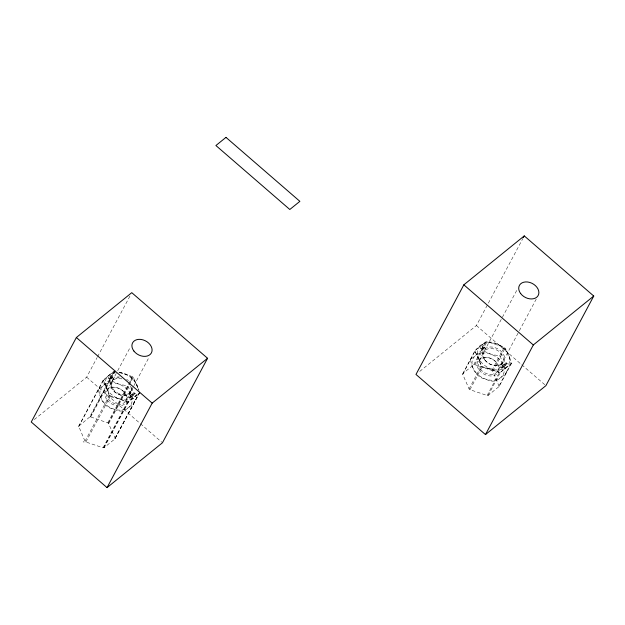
<?xml version="1.0" encoding="UTF-8"?>
<svg xmlns="http://www.w3.org/2000/svg" width="625" height="625" viewBox="0 0 625 625"><rect width="100%" height="100%" fill="white"/><g stroke="black" fill="none" stroke-linecap="round" stroke-linejoin="round"><path stroke-width="0.47" stroke-dasharray="3.12 2.34" d="M104.102 447.672L128.711 401.586L139.539 392.82L114.922 438.914L104.102 447.672L103.062 447.781L85.891 441.992L85.016 441.234L78.68 426.219L89.656 417.047L114.273 370.953M128.711 401.586L127.672 401.695L110.5 395.898L109.625 395.141L103.289 380.125L113.547 371.539M114.922 438.914L115.094 438.047L108.352 423.07L90.703 416.93L89.656 417.047M499.133 386.484L492.805 371.18L491.93 370.422L474.758 364.633L473.719 364.742L462.898 373.5L462.727 374.367L469.078 388.93L469.953 389.688L487.117 395.484L488.164 395.367L499.133 386.484L511.438 363.445L505.109 348.141L504.234 347.383L487.07 341.586L486.023 341.695L475.203 350.453L462.898 373.5M462.727 374.367L475.203 350.453M34.289 419.562L86.641 377.172L97.125 357.539M97.578 356.688L129.938 296.086M78.68 426.219L103.445 379.711M78.672 426.672L103.281 380.586M90.156 416.93L114.766 370.836M90.703 416.93L115.312 370.844M107.117 390.578L111.891 381.641M112.234 380.984L117.25 371.594M117.703 370.742L130.469 346.844M85.016 441.234L109.625 395.141M85.891 441.992L110.5 395.898M107.867 422.727L132.484 376.641L133.359 377.398L138.953 390.242M108.352 423.07L129.773 382.953M130.234 382.102L132.969 376.977M108.75 423.484L133.359 377.398M125.625 401.141A10.664 7.812 28.1 0 0 115.234 387.422A10.664 7.812 28.1 0 0 108.25 399.016A10.664 7.812 28.1 0 0 125.625 401.141L130.398 392.203M130.75 391.547L133.484 386.43M133.938 385.578L148.977 357.406M103.062 447.781L127.672 401.695M103.609 447.789L128.219 401.703M115.094 438.047L139.703 391.953M115.086 438.5L139.695 392.414M419.758 371.391L476.414 325.523L522.898 238.461M473.719 364.742L486.023 341.695M474.758 364.633L487.07 341.586M479.219 360.664L517.258 289.422M469.078 388.93L481.383 365.883L475.031 351.328M469.953 389.688L482.258 366.641L481.383 365.883M491.93 370.422L504.234 347.383M492.805 371.18L505.109 348.141M497.727 371.234A10.664 7.812 28.1 0 0 487.344 357.516A10.664 7.812 28.1 0 0 480.352 369.102A10.664 7.812 28.1 0 0 497.727 371.234L518.906 331.562M519.367 330.711L536.227 299.133M487.117 395.484L499.422 372.438L500.469 372.328L511.438 363.445M488.164 395.367L500.469 372.328M499.148 385.742L511.461 362.695M113.773 371.883L108.859 375.336L102.797 381.055L106.453 387.859L109.523 396.484L119.086 398.797L127.727 402.625L139.039 393.75M115.586 372.719A17.055 12.492 28.1 0 0 107.352 389.617A17.055 12.492 28.1 0 0 131.086 398.938L134.125 397.203A17.055 12.492 28.1 0 0 137.273 392.461M119.492 372.531C129.32 373.586 137.047 380.367 138.477 390.273M482.258 366.641L499.422 372.438M118.93 372.062L132.484 376.641M83.992 442.234L83.117 441.477M476.414 325.523L521.031 364.141M521.758 364.773L545.164 385.031M86.641 377.172L139.633 423.031M140.367 423.672L161.711 442.141M131.086 398.938L131.094 399.656M119.68 372.773A17.055 12.492 28.1 0 1 137.547 388.234M131.523 387.5A10.664 7.812 28.1 0 1 122.625 394.703A10.664 7.812 28.1 0 1 111.461 385.039A10.664 7.812 28.1 0 1 120.359 377.828M130.539 385.922A10.664 7.812 28.1 0 1 123.148 395.43A10.664 7.812 28.1 0 1 111.047 384.961A10.664 7.812 28.1 0 1 122.648 379.086M132.531 387.617A11.727 8.594 28.1 0 1 123.055 395.586A11.727 8.594 28.1 0 1 110.547 385.453A11.727 8.594 28.1 0 1 119.289 376.906M126.586 379.305A11.727 8.594 28.1 0 1 128.414 380.664M134.383 394.375C134.117 395.648 130.688 391.281 134.383 394.375M506.484 364.469C506.219 365.734 502.82 361.383 506.484 364.469M133.148 395.203C131.68 396.297 134.773 395.07 132.43 394.172C130.289 393.656 132.68 396.078 132.773 394.773A1.305 0.961 28.1 0 1 133.078 395.023L133.148 395.203M505.25 365.289C503.812 366.383 506.82 365.172 504.531 364.266C502.477 363.625 504.633 366.328 504.883 364.773A1.305 0.961 28.1 0 1 505.18 365.109L505.25 365.289M98.312 389.438C99.914 397.922 103.883 407.539 113.617 409.039C123.344 414.336 127.875 408.414 134.562 402.133L134.727 401.266L131.062 394.914L128.383 386.711L127.508 385.953L118.43 383.984L109.789 380.148L98.312 389.438M470.422 359.531C472.016 368.016 475.984 377.633 485.719 379.125C495.445 384.43 499.977 378.508 506.664 372.227L506.828 371.359L503.164 365.008L500.484 356.797L499.609 356.039L490.531 354.07L481.891 350.242L470.422 359.531M474.898 351.141L478.555 357.953L481.234 366.156L482.109 366.914L491.188 368.883L499.828 372.719L511.141 363.836C510 357.125 507.602 348.008 500.156 345.508C489.367 339.25 482.578 341.648 475.055 350.734L474.898 351.141M130.289 397.383L129.828 397.953L128.617 396.906L129.469 396.57L130.289 397.383M502.391 367.477L501.93 368.039L500.719 366.992L501.57 366.664L502.391 367.477M112.734 377.188L111.672 377.641L112.133 377.859A0.852 0.625 28.1 0 0 112.586 377.852L113.031 377.109A1.039 0.766 28.1 0 0 112.789 376.688C112.07 375.508 111.031 377.234 110.727 376.188L111.164 375.406L110.305 376.102L111.258 377.211L111.992 376.531L112.734 377.188M484.836 347.273L483.781 347.727L484.234 347.945A0.852 0.625 28.1 0 0 484.688 347.938L485.133 347.203A1.039 0.766 28.1 0 0 484.898 346.781C484.172 345.594 483.133 347.328 482.828 346.281L483.266 345.492L482.406 346.195L483.359 347.297L484.094 346.625L484.836 347.273M131.734 394.375L132.594 394.797L131.758 394.32M503.836 364.461L504.695 364.891L503.836 364.461M130.547 397.5L129.844 398.25L128.266 396.875L129.453 396.344L130.547 397.5M502.648 367.594L501.945 368.336L500.367 366.969L501.555 366.438L502.648 367.594M108.469 377.539L108.125 377.82L110.305 379.703L108.672 377.922L111.031 379.117L109.914 376.961L111.961 378.359L109.781 376.477L110.828 378.75L108.469 377.539M129.727 395.688L131.312 397.062L129.727 395.688M130.195 395.312L131.766 396.695L130.523 395.617C136.148 398.117 127.898 392.164 132.094 395.852L130.195 395.312M133.844 392.359L134.344 393.969L135.422 393.727L133.844 392.359M134.711 393.375L134.32 393.695L134 392.758L134.711 393.375M480.578 347.625L480.227 347.906L482.406 349.789L480.773 348.008L483.133 349.203L482.016 347.055L484.062 348.453L481.883 346.562L482.93 348.844L480.578 347.625M501.836 365.781L503.414 367.148L501.836 365.781M502.297 365.406L503.867 366.781L502.625 365.711C508.25 368.203 500 362.258 504.195 365.945L502.297 365.406M505.945 362.453L506.445 364.062L507.523 363.82L505.945 362.453M506.812 363.461L506.422 363.781L506.102 362.844L506.812 363.461M485.125 360.164A10.664 7.812 28.1 0 0 502.5 362.289A10.664 7.812 28.1 0 0 492.117 348.57A10.664 7.812 28.1 0 0 485.125 360.164M103.023 401.555A17.055 12.492 28.1 0 0 130.828 404.961A17.055 12.492 28.1 0 0 114.211 383.016A17.055 12.492 28.1 0 0 103.023 401.555M107.086 399.977A11.727 8.594 28.1 0 0 126.203 402.32A11.727 8.594 28.1 0 0 114.773 387.234A11.727 8.594 28.1 0 0 107.086 399.977M480.594 361.406A17.055 12.492 28.1 0 0 508.406 364.812A17.055 12.492 28.1 0 0 491.781 342.859A17.055 12.492 28.1 0 0 480.594 361.406M475.125 371.648A17.055 12.492 28.1 0 0 502.938 375.055A17.055 12.492 28.1 0 0 486.312 353.102A17.055 12.492 28.1 0 0 475.125 371.648M479.188 370.07A11.727 8.594 28.1 0 0 498.305 372.414A11.727 8.594 28.1 0 0 486.883 357.32A11.727 8.594 28.1 0 0 479.188 370.07M484.656 359.828A11.727 8.594 28.1 0 0 503.773 362.172A11.727 8.594 28.1 0 0 492.352 347.078A11.727 8.594 28.1 0 0 484.656 359.828"/><path stroke-width="0.94" d="M76.367 337.516L31.25 422.016L107.047 487.625L162.445 442.781L207.562 358.281L131.766 292.672L76.367 337.516L152.172 403.125L107.047 487.625M463.836 284.828L415.984 374.445L485.469 434.586L545.898 385.664L593.75 296.039L524.266 235.906L463.836 284.828L533.32 344.961L485.469 434.586M523.352 237.609L524.266 235.906M152.172 403.125L207.562 358.281M533.32 344.961L593.75 296.039M225.977 137.375L215.906 145.531L289.805 209.492L299.875 201.344L225.977 137.375M520.672 293.586A10.664 7.812 28.1 0 0 538.047 295.719A10.664 7.812 28.1 0 0 527.664 282A10.664 7.812 28.1 0 0 520.672 293.586M133.875 351.016A10.664 7.812 28.1 0 0 151.258 353.141A10.664 7.812 28.1 0 0 140.867 339.422A10.664 7.812 28.1 0 0 133.875 351.016"/></g></svg>
